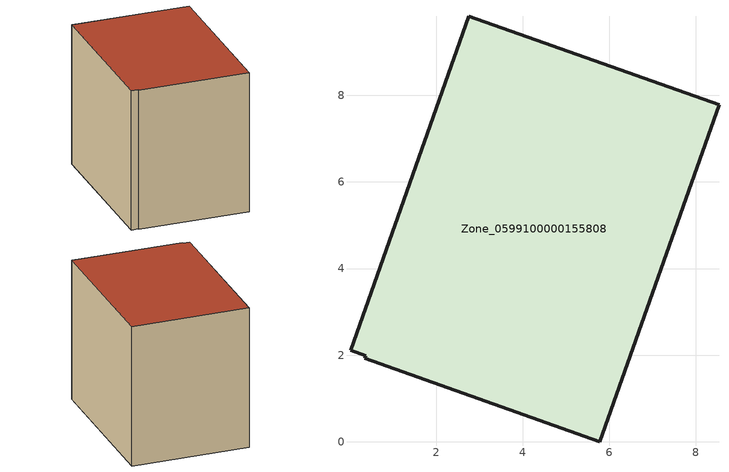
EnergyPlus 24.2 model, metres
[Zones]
Zone_0599100000155808
 floor ground (C_G): 0.37,1.99 0.02,2.11 2.75,9.83 8.53,7.78 5.78,0 0.35,1.93 z0.51
 wall outside (C_F): 5.78,0 8.53,7.78 2.75,9.83 0.02,2.11 0.37,1.99 0.35,1.93 5.78,0 z0.51:8.03
 roof outside (C_R): 0.02,2.11 0.37,1.99 0.35,1.93 5.78,0 8.53,7.78 2.75,9.83 z8.03
[BUILDING]
Pand.0599100000155808: North Axis=0; Terrain=City; Loads Convergence Tolerance Value=0.04; Temperature Convergence Tolerance Value=0.4; Solar Distribution=FullExterior; Maximum Number of Warmup Days=25; Minimum Number of Warmup Days=1
[Site:Location]
Rotterdam.The.Hague.AP_ZH_NLD Design_Conditions: Latitude=51.96; Longitude=4.45; Time Zone=1; Elevation=-4.5
[SITE:GROUNDTEMPERATURE:BUILDINGSURFACE]
18, 18, 18, 18, 18, 18, 18, 18, 18, 18, 18, 18
[MATERIAL] Thermal Absorptance=0.9; Solar Absorptance=0.7; Visible Absorptance=0.7
Name | Roughness | Thickness | Conductivity | Density | Specific Heat
G.TI.1965-1974 | MediumSmooth | 0.15 | 0.882353 | 540 | 1210
F.TI.1965-1974 | Rough | 0.3 | 0.697674 | 1920 | 840
R.TI.1965-1974 | MediumRough | 0.2 | 0.232558 | 1500 | 1000
[CONSTRUCTION]
C_G: G.TI.1965-1974
C_F: F.TI.1965-1974
C_R: R.TI.1965-1974
[ZONE]
Zone_0599100000155808: Type=1; Multiplier=1; Ceiling Height=Autocalculate; Volume=Autocalculate; Floor Area=autocalculate; Part of Total Floor Area=Yes
[ZONEINFILTRATION:DESIGNFLOWRATE]
Infil_Zone_0599100000155808: Zone or ZoneList or Space or SpaceList=Zone_0599100000155808; Schedule=AlwaysOn; Design Flow Rate Calculation Method=Flow/Area; Flow Rate per Floor Area=0.003; Constant Term Coefficient=1; Temperature Term Coefficient=0; Velocity Term Coefficient=0; Velocity Squared Term Coefficient=0
[HVACTEMPLATE:ZONE:IDEALLOADSAIRSYSTEM]
Zone_0599100000155808: Maximum Heating Supply Air Temperature=50; Minimum Cooling Supply Air Temperature=13; Maximum Heating Supply Air Humidity Ratio=0.0156; Minimum Cooling Supply Air Humidity Ratio=0.0077; Heating Limit=NoLimit; Cooling Limit=NoLimit; Dehumidification Control Type=ConstantSensibleHeatRatio; Cooling Sensible Heat Ratio=0.7; Dehumidification Setpoint=60; Humidification Control Type=None; Humidification Setpoint=30; Outdoor Air Method=None; Outdoor Air Flow Rate per Person=0.00944; Outdoor Air Flow Rate per Zone Floor Area=0; Outdoor Air Flow Rate per Zone=0; Demand Controlled Ventilation Type=None; Outdoor Air Economizer Type=NoEconomizer; Heat Recovery Type=None; Sensible Heat Recovery Effectiveness=0.7; Latent Heat Recovery Effectiveness=0.65
[ZONECONTROL:THERMOSTAT]
ThermostatControl_Zone_0599100000155808: Zone or ZoneList=Zone_0599100000155808; Control Type Schedule=DualSetpointControlType; Control 1=Thermostat_Zone_0599100000155808; Temperature Difference Between Cutout And Setpoint=0
[THERMOSTATSETPOINT:DUALSETPOINT]
Thermostat_Zone_0599100000155808: Heating Setpoint Temperature Schedule=HeatingSetpoint_Zone_0599100000155808; Cooling Setpoint Temperature Schedule=CoolingSetpoint_Zone_0599100000155808
[SCHEDULE:COMPACT]
HeatingSetpoint_Zone_0599100000155808: Through: 12/31, For: AllDays, Until: 24:00, 21
CoolingSetpoint_Zone_0599100000155808: Through: 12/31, For: AllDays, Until: 24:00, 24
DualSetpointControlType: Through: 12/31, For: AllDays, Until: 24:00, 4
AlwaysOn: Through: 12/31, For: AllDays, Until: 24:00, 1
